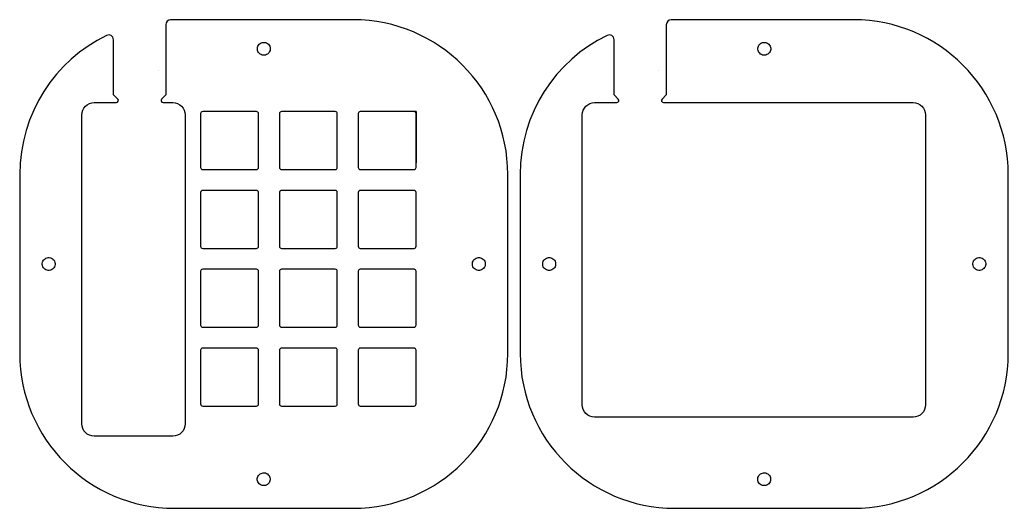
# Model space of a CAD drawing. Header units: millimetres. Extents: x 0 to 239, y -354 to 0.
# Drawn here: x 0 to 239, y -118 to 0 of the extents above; entities that cross this region are included whole.
import ezdxf

# ---------------------------------------------------------------- set-up
doc = ezdxf.new("R2010")
doc.units = ezdxf.units.MM
doc.header["$MEASUREMENT"] = 0
doc.layers.add('Capa 1', color=7, linetype='Continuous')

# ---------------------------------------------------------------- blocks, each defined once
blk = doc.blocks.new('block 2')
at = {"layer": 'Capa 1', "color": 175, "lineweight": 25, "true_color": 0x2a4a9a}
blk.add_open_spline([(43.73, -35.67), (43.73, -35.95), (43.95, -36.17), (44.23, -36.17)], degree=3, dxfattribs=at)
blk = doc.blocks.new('block 3')
at = {"layer": 'Capa 1', "color": 175, "lineweight": 25, "true_color": 0x2a4a9a}
blk.add_open_spline([(57.23, -36.17), (57.51, -36.17), (57.73, -35.95), (57.73, -35.67)], degree=3, dxfattribs=at)
blk = doc.blocks.new('block 4')
at = {"layer": 'Capa 1', "color": 175, "lineweight": 25, "true_color": 0x2a4a9a}
blk.add_open_spline([(57.73, -22.67), (57.73, -22.39), (57.51, -22.17), (57.23, -22.17)], degree=3, dxfattribs=at)
blk = doc.blocks.new('block 5')
at = {"layer": 'Capa 1', "color": 175, "lineweight": 25, "true_color": 0x2a4a9a}
blk.add_open_spline([(44.23, -22.17), (43.95, -22.17), (43.73, -22.39), (43.73, -22.67)], degree=3, dxfattribs=at)
blk = doc.blocks.new('block 6')
at = {"layer": 'Capa 1', "color": 175, "lineweight": 25, "true_color": 0x2a4a9a}
blk.add_lwpolyline([(44.23, -36.17), (57.23, -36.17)], dxfattribs=at)
blk = doc.blocks.new('block 7')
at = {"layer": 'Capa 1', "color": 175, "lineweight": 25, "true_color": 0x2a4a9a}
blk.add_lwpolyline([(57.23, -22.17), (44.23, -22.17)], dxfattribs=at)
blk = doc.blocks.new('block 8')
at = {"layer": 'Capa 1', "color": 175, "lineweight": 25, "true_color": 0x2a4a9a}
blk.add_lwpolyline([(57.73, -35.67), (57.73, -22.67)], dxfattribs=at)
blk = doc.blocks.new('block 9')
at = {"layer": 'Capa 1', "color": 175, "lineweight": 25, "true_color": 0x2a4a9a}
blk.add_lwpolyline([(43.73, -22.67), (43.73, -35.67)], dxfattribs=at)
blk = doc.blocks.new('block 10')
at = {"layer": 'Capa 1', "color": 175, "lineweight": 25, "true_color": 0x2a4a9a}
blk.add_open_spline([(62.78, -35.67), (62.78, -35.95), (63, -36.17), (63.28, -36.17)], degree=3, dxfattribs=at)
blk = doc.blocks.new('block 11')
at = {"layer": 'Capa 1', "color": 175, "lineweight": 25, "true_color": 0x2a4a9a}
blk.add_open_spline([(76.28, -36.17), (76.56, -36.17), (76.78, -35.95), (76.78, -35.67)], degree=3, dxfattribs=at)
blk = doc.blocks.new('block 12')
at = {"layer": 'Capa 1', "color": 175, "lineweight": 25, "true_color": 0x2a4a9a}
blk.add_open_spline([(76.78, -22.67), (76.78, -22.39), (76.56, -22.17), (76.28, -22.17)], degree=3, dxfattribs=at)
blk = doc.blocks.new('block 13')
at = {"layer": 'Capa 1', "color": 175, "lineweight": 25, "true_color": 0x2a4a9a}
blk.add_open_spline([(63.28, -22.17), (63, -22.17), (62.78, -22.39), (62.78, -22.67)], degree=3, dxfattribs=at)
blk = doc.blocks.new('block 14')
at = {"layer": 'Capa 1', "color": 175, "lineweight": 25, "true_color": 0x2a4a9a}
blk.add_lwpolyline([(63.28, -36.17), (76.28, -36.17)], dxfattribs=at)
blk = doc.blocks.new('block 15')
at = {"layer": 'Capa 1', "color": 175, "lineweight": 25, "true_color": 0x2a4a9a}
blk.add_lwpolyline([(76.28, -22.17), (63.28, -22.17)], dxfattribs=at)
blk = doc.blocks.new('block 16')
at = {"layer": 'Capa 1', "color": 175, "lineweight": 25, "true_color": 0x2a4a9a}
blk.add_lwpolyline([(76.78, -35.67), (76.78, -22.67)], dxfattribs=at)
blk = doc.blocks.new('block 17')
at = {"layer": 'Capa 1', "color": 175, "lineweight": 25, "true_color": 0x2a4a9a}
blk.add_lwpolyline([(62.78, -22.67), (62.78, -35.67)], dxfattribs=at)
blk = doc.blocks.new('block 18')
at = {"layer": 'Capa 1', "color": 175, "lineweight": 25, "true_color": 0x2a4a9a}
blk.add_open_spline([(81.83, -35.67), (81.83, -35.95), (82.05, -36.17), (82.33, -36.17)], degree=3, dxfattribs=at)
blk = doc.blocks.new('block 19')
at = {"layer": 'Capa 1', "color": 175, "lineweight": 25, "true_color": 0x2a4a9a}
blk.add_open_spline([(95.33, -36.17), (95.61, -36.17), (95.83, -35.95), (95.83, -35.67)], degree=3, dxfattribs=at)
blk = doc.blocks.new('block 20')
at = {"layer": 'Capa 1', "color": 175, "lineweight": 25, "true_color": 0x2a4a9a}
blk.add_open_spline([(95.83, -22.67), (95.83, -22.39), (95.61, -22.17), (95.33, -22.17)], degree=3, dxfattribs=at)
blk = doc.blocks.new('block 21')
at = {"layer": 'Capa 1', "color": 175, "lineweight": 25, "true_color": 0x2a4a9a}
blk.add_open_spline([(82.33, -22.17), (82.05, -22.17), (81.83, -22.39), (81.83, -22.67)], degree=3, dxfattribs=at)
blk = doc.blocks.new('block 22')
at = {"layer": 'Capa 1', "color": 175, "lineweight": 25, "true_color": 0x2a4a9a}
blk.add_lwpolyline([(82.33, -36.17), (95.33, -36.17)], dxfattribs=at)
blk = doc.blocks.new('block 23')
at = {"layer": 'Capa 1', "color": 175, "lineweight": 25, "true_color": 0x2a4a9a}
blk.add_lwpolyline([(95.33, -22.17), (82.33, -22.17)], dxfattribs=at)
blk = doc.blocks.new('block 24')
at = {"layer": 'Capa 1', "color": 175, "lineweight": 25, "true_color": 0x2a4a9a}
blk.add_lwpolyline([(95.83, -35.67), (95.83, -22.67)], dxfattribs=at)
blk = doc.blocks.new('block 25')
at = {"layer": 'Capa 1', "color": 175, "lineweight": 25, "true_color": 0x2a4a9a}
blk.add_lwpolyline([(81.83, -22.67), (81.83, -35.67)], dxfattribs=at)
blk = doc.blocks.new('block 26')
at = {"layer": 'Capa 1', "color": 175, "lineweight": 25, "true_color": 0x2a4a9a}
blk.add_open_spline([(43.73, -54.72), (43.73, -55), (43.95, -55.22), (44.23, -55.22)], degree=3, dxfattribs=at)
blk = doc.blocks.new('block 27')
at = {"layer": 'Capa 1', "color": 175, "lineweight": 25, "true_color": 0x2a4a9a}
blk.add_open_spline([(57.23, -55.22), (57.51, -55.22), (57.73, -55), (57.73, -54.72)], degree=3, dxfattribs=at)
blk = doc.blocks.new('block 28')
at = {"layer": 'Capa 1', "color": 175, "lineweight": 25, "true_color": 0x2a4a9a}
blk.add_open_spline([(57.73, -41.72), (57.73, -41.44), (57.51, -41.22), (57.23, -41.22)], degree=3, dxfattribs=at)
blk = doc.blocks.new('block 29')
at = {"layer": 'Capa 1', "color": 175, "lineweight": 25, "true_color": 0x2a4a9a}
blk.add_open_spline([(44.23, -41.22), (43.95, -41.22), (43.73, -41.44), (43.73, -41.72)], degree=3, dxfattribs=at)
blk = doc.blocks.new('block 30')
at = {"layer": 'Capa 1', "color": 175, "lineweight": 25, "true_color": 0x2a4a9a}
blk.add_lwpolyline([(44.23, -55.22), (57.23, -55.22)], dxfattribs=at)
blk = doc.blocks.new('block 31')
at = {"layer": 'Capa 1', "color": 175, "lineweight": 25, "true_color": 0x2a4a9a}
blk.add_lwpolyline([(57.23, -41.22), (44.23, -41.22)], dxfattribs=at)
blk = doc.blocks.new('block 32')
at = {"layer": 'Capa 1', "color": 175, "lineweight": 25, "true_color": 0x2a4a9a}
blk.add_lwpolyline([(57.73, -54.72), (57.73, -41.72)], dxfattribs=at)
blk = doc.blocks.new('block 33')
at = {"layer": 'Capa 1', "color": 175, "lineweight": 25, "true_color": 0x2a4a9a}
blk.add_lwpolyline([(43.73, -41.72), (43.73, -54.72)], dxfattribs=at)
blk = doc.blocks.new('block 34')
at = {"layer": 'Capa 1', "color": 175, "lineweight": 25, "true_color": 0x2a4a9a}
blk.add_open_spline([(62.78, -54.72), (62.78, -55), (63, -55.22), (63.28, -55.22)], degree=3, dxfattribs=at)
blk = doc.blocks.new('block 35')
at = {"layer": 'Capa 1', "color": 175, "lineweight": 25, "true_color": 0x2a4a9a}
blk.add_open_spline([(76.28, -55.22), (76.56, -55.22), (76.78, -55), (76.78, -54.72)], degree=3, dxfattribs=at)
blk = doc.blocks.new('block 36')
at = {"layer": 'Capa 1', "color": 175, "lineweight": 25, "true_color": 0x2a4a9a}
blk.add_open_spline([(76.78, -41.72), (76.78, -41.44), (76.56, -41.22), (76.28, -41.22)], degree=3, dxfattribs=at)
blk = doc.blocks.new('block 37')
at = {"layer": 'Capa 1', "color": 175, "lineweight": 25, "true_color": 0x2a4a9a}
blk.add_open_spline([(63.28, -41.22), (63, -41.22), (62.78, -41.44), (62.78, -41.72)], degree=3, dxfattribs=at)
blk = doc.blocks.new('block 38')
at = {"layer": 'Capa 1', "color": 175, "lineweight": 25, "true_color": 0x2a4a9a}
blk.add_lwpolyline([(63.28, -55.22), (76.28, -55.22)], dxfattribs=at)
blk = doc.blocks.new('block 39')
at = {"layer": 'Capa 1', "color": 175, "lineweight": 25, "true_color": 0x2a4a9a}
blk.add_lwpolyline([(76.28, -41.22), (63.28, -41.22)], dxfattribs=at)
blk = doc.blocks.new('block 40')
at = {"layer": 'Capa 1', "color": 175, "lineweight": 25, "true_color": 0x2a4a9a}
blk.add_lwpolyline([(76.78, -54.72), (76.78, -41.72)], dxfattribs=at)
blk = doc.blocks.new('block 41')
at = {"layer": 'Capa 1', "color": 175, "lineweight": 25, "true_color": 0x2a4a9a}
blk.add_lwpolyline([(62.78, -41.72), (62.78, -54.72)], dxfattribs=at)
blk = doc.blocks.new('block 42')
at = {"layer": 'Capa 1', "color": 175, "lineweight": 25, "true_color": 0x2a4a9a}
blk.add_open_spline([(81.83, -54.72), (81.83, -55), (82.05, -55.22), (82.33, -55.22)], degree=3, dxfattribs=at)
blk = doc.blocks.new('block 43')
at = {"layer": 'Capa 1', "color": 175, "lineweight": 25, "true_color": 0x2a4a9a}
blk.add_open_spline([(95.33, -55.22), (95.61, -55.22), (95.83, -55), (95.83, -54.72)], degree=3, dxfattribs=at)
blk = doc.blocks.new('block 44')
at = {"layer": 'Capa 1', "color": 175, "lineweight": 25, "true_color": 0x2a4a9a}
blk.add_open_spline([(95.83, -41.72), (95.83, -41.44), (95.61, -41.22), (95.33, -41.22)], degree=3, dxfattribs=at)
blk = doc.blocks.new('block 45')
at = {"layer": 'Capa 1', "color": 175, "lineweight": 25, "true_color": 0x2a4a9a}
blk.add_open_spline([(82.33, -41.22), (82.05, -41.22), (81.83, -41.44), (81.83, -41.72)], degree=3, dxfattribs=at)
blk = doc.blocks.new('block 46')
at = {"layer": 'Capa 1', "color": 175, "lineweight": 25, "true_color": 0x2a4a9a}
blk.add_lwpolyline([(82.33, -55.22), (95.33, -55.22)], dxfattribs=at)
blk = doc.blocks.new('block 47')
at = {"layer": 'Capa 1', "color": 175, "lineweight": 25, "true_color": 0x2a4a9a}
blk.add_lwpolyline([(95.33, -41.22), (82.33, -41.22)], dxfattribs=at)
blk = doc.blocks.new('block 48')
at = {"layer": 'Capa 1', "color": 175, "lineweight": 25, "true_color": 0x2a4a9a}
blk.add_lwpolyline([(95.83, -54.72), (95.83, -41.72)], dxfattribs=at)
blk = doc.blocks.new('block 49')
at = {"layer": 'Capa 1', "color": 175, "lineweight": 25, "true_color": 0x2a4a9a}
blk.add_lwpolyline([(81.83, -41.72), (81.83, -54.72)], dxfattribs=at)
blk = doc.blocks.new('block 50')
at = {"layer": 'Capa 1', "color": 175, "lineweight": 25, "true_color": 0x2a4a9a}
blk.add_open_spline([(43.73, -73.77), (43.73, -74.05), (43.95, -74.27), (44.23, -74.27)], degree=3, dxfattribs=at)
blk = doc.blocks.new('block 51')
at = {"layer": 'Capa 1', "color": 175, "lineweight": 25, "true_color": 0x2a4a9a}
blk.add_open_spline([(57.23, -74.27), (57.51, -74.27), (57.73, -74.05), (57.73, -73.77)], degree=3, dxfattribs=at)
blk = doc.blocks.new('block 52')
at = {"layer": 'Capa 1', "color": 175, "lineweight": 25, "true_color": 0x2a4a9a}
blk.add_open_spline([(57.73, -60.77), (57.73, -60.49), (57.51, -60.27), (57.23, -60.27)], degree=3, dxfattribs=at)
blk = doc.blocks.new('block 53')
at = {"layer": 'Capa 1', "color": 175, "lineweight": 25, "true_color": 0x2a4a9a}
blk.add_open_spline([(44.23, -60.27), (43.95, -60.27), (43.73, -60.49), (43.73, -60.77)], degree=3, dxfattribs=at)
blk = doc.blocks.new('block 54')
at = {"layer": 'Capa 1', "color": 175, "lineweight": 25, "true_color": 0x2a4a9a}
blk.add_lwpolyline([(44.23, -74.27), (57.23, -74.27)], dxfattribs=at)
blk = doc.blocks.new('block 55')
at = {"layer": 'Capa 1', "color": 175, "lineweight": 25, "true_color": 0x2a4a9a}
blk.add_lwpolyline([(57.23, -60.27), (44.23, -60.27)], dxfattribs=at)
blk = doc.blocks.new('block 56')
at = {"layer": 'Capa 1', "color": 175, "lineweight": 25, "true_color": 0x2a4a9a}
blk.add_lwpolyline([(57.73, -73.77), (57.73, -60.77)], dxfattribs=at)
blk = doc.blocks.new('block 57')
at = {"layer": 'Capa 1', "color": 175, "lineweight": 25, "true_color": 0x2a4a9a}
blk.add_lwpolyline([(43.73, -60.77), (43.73, -73.77)], dxfattribs=at)
blk = doc.blocks.new('block 58')
at = {"layer": 'Capa 1', "color": 175, "lineweight": 25, "true_color": 0x2a4a9a}
blk.add_open_spline([(62.78, -73.77), (62.78, -74.05), (63, -74.27), (63.28, -74.27)], degree=3, dxfattribs=at)
blk = doc.blocks.new('block 59')
at = {"layer": 'Capa 1', "color": 175, "lineweight": 25, "true_color": 0x2a4a9a}
blk.add_open_spline([(76.28, -74.27), (76.56, -74.27), (76.78, -74.05), (76.78, -73.77)], degree=3, dxfattribs=at)
blk = doc.blocks.new('block 60')
at = {"layer": 'Capa 1', "color": 175, "lineweight": 25, "true_color": 0x2a4a9a}
blk.add_open_spline([(76.78, -60.77), (76.78, -60.49), (76.56, -60.27), (76.28, -60.27)], degree=3, dxfattribs=at)
blk = doc.blocks.new('block 61')
at = {"layer": 'Capa 1', "color": 175, "lineweight": 25, "true_color": 0x2a4a9a}
blk.add_open_spline([(63.28, -60.27), (63, -60.27), (62.78, -60.49), (62.78, -60.77)], degree=3, dxfattribs=at)
blk = doc.blocks.new('block 62')
at = {"layer": 'Capa 1', "color": 175, "lineweight": 25, "true_color": 0x2a4a9a}
blk.add_lwpolyline([(63.28, -74.27), (76.28, -74.27)], dxfattribs=at)
blk = doc.blocks.new('block 63')
at = {"layer": 'Capa 1', "color": 175, "lineweight": 25, "true_color": 0x2a4a9a}
blk.add_lwpolyline([(76.28, -60.27), (63.28, -60.27)], dxfattribs=at)
blk = doc.blocks.new('block 64')
at = {"layer": 'Capa 1', "color": 175, "lineweight": 25, "true_color": 0x2a4a9a}
blk.add_lwpolyline([(76.78, -73.77), (76.78, -60.77)], dxfattribs=at)
blk = doc.blocks.new('block 65')
at = {"layer": 'Capa 1', "color": 175, "lineweight": 25, "true_color": 0x2a4a9a}
blk.add_lwpolyline([(62.78, -60.77), (62.78, -73.77)], dxfattribs=at)
blk = doc.blocks.new('block 66')
at = {"layer": 'Capa 1', "color": 175, "lineweight": 25, "true_color": 0x2a4a9a}
blk.add_open_spline([(81.83, -73.77), (81.83, -74.05), (82.05, -74.27), (82.33, -74.27)], degree=3, dxfattribs=at)
blk = doc.blocks.new('block 67')
at = {"layer": 'Capa 1', "color": 175, "lineweight": 25, "true_color": 0x2a4a9a}
blk.add_open_spline([(95.33, -74.27), (95.61, -74.27), (95.83, -74.05), (95.83, -73.77)], degree=3, dxfattribs=at)
blk = doc.blocks.new('block 68')
at = {"layer": 'Capa 1', "color": 175, "lineweight": 25, "true_color": 0x2a4a9a}
blk.add_open_spline([(95.83, -60.77), (95.83, -60.49), (95.61, -60.27), (95.33, -60.27)], degree=3, dxfattribs=at)
blk = doc.blocks.new('block 69')
at = {"layer": 'Capa 1', "color": 175, "lineweight": 25, "true_color": 0x2a4a9a}
blk.add_open_spline([(82.33, -60.27), (82.05, -60.27), (81.83, -60.49), (81.83, -60.77)], degree=3, dxfattribs=at)
blk = doc.blocks.new('block 70')
at = {"layer": 'Capa 1', "color": 175, "lineweight": 25, "true_color": 0x2a4a9a}
blk.add_lwpolyline([(82.33, -74.27), (95.33, -74.27)], dxfattribs=at)
blk = doc.blocks.new('block 71')
at = {"layer": 'Capa 1', "color": 175, "lineweight": 25, "true_color": 0x2a4a9a}
blk.add_lwpolyline([(95.33, -60.27), (82.33, -60.27)], dxfattribs=at)
blk = doc.blocks.new('block 72')
at = {"layer": 'Capa 1', "color": 175, "lineweight": 25, "true_color": 0x2a4a9a}
blk.add_lwpolyline([(95.83, -73.77), (95.83, -60.77)], dxfattribs=at)
blk = doc.blocks.new('block 73')
at = {"layer": 'Capa 1', "color": 175, "lineweight": 25, "true_color": 0x2a4a9a}
blk.add_lwpolyline([(81.83, -60.77), (81.83, -73.77)], dxfattribs=at)
blk = doc.blocks.new('block 74')
at = {"layer": 'Capa 1', "color": 175, "lineweight": 25, "true_color": 0x2a4a9a}
blk.add_open_spline([(43.73, -92.82), (43.73, -93.1), (43.95, -93.32), (44.23, -93.32)], degree=3, dxfattribs=at)
blk = doc.blocks.new('block 75')
at = {"layer": 'Capa 1', "color": 175, "lineweight": 25, "true_color": 0x2a4a9a}
blk.add_open_spline([(57.23, -93.32), (57.51, -93.32), (57.73, -93.1), (57.73, -92.82)], degree=3, dxfattribs=at)
blk = doc.blocks.new('block 76')
at = {"layer": 'Capa 1', "color": 175, "lineweight": 25, "true_color": 0x2a4a9a}
blk.add_open_spline([(57.73, -79.82), (57.73, -79.54), (57.51, -79.32), (57.23, -79.32)], degree=3, dxfattribs=at)
blk = doc.blocks.new('block 77')
at = {"layer": 'Capa 1', "color": 175, "lineweight": 25, "true_color": 0x2a4a9a}
blk.add_open_spline([(44.23, -79.32), (43.95, -79.32), (43.73, -79.54), (43.73, -79.82)], degree=3, dxfattribs=at)
blk = doc.blocks.new('block 78')
at = {"layer": 'Capa 1', "color": 175, "lineweight": 25, "true_color": 0x2a4a9a}
blk.add_lwpolyline([(44.23, -93.32), (57.23, -93.32)], dxfattribs=at)
blk = doc.blocks.new('block 79')
at = {"layer": 'Capa 1', "color": 175, "lineweight": 25, "true_color": 0x2a4a9a}
blk.add_lwpolyline([(57.23, -79.32), (44.23, -79.32)], dxfattribs=at)
blk = doc.blocks.new('block 80')
at = {"layer": 'Capa 1', "color": 175, "lineweight": 25, "true_color": 0x2a4a9a}
blk.add_lwpolyline([(57.73, -92.82), (57.73, -79.82)], dxfattribs=at)
blk = doc.blocks.new('block 81')
at = {"layer": 'Capa 1', "color": 175, "lineweight": 25, "true_color": 0x2a4a9a}
blk.add_lwpolyline([(43.73, -79.82), (43.73, -92.82)], dxfattribs=at)
blk = doc.blocks.new('block 82')
at = {"layer": 'Capa 1', "color": 175, "lineweight": 25, "true_color": 0x2a4a9a}
blk.add_open_spline([(62.78, -92.82), (62.78, -93.1), (63, -93.32), (63.28, -93.32)], degree=3, dxfattribs=at)
blk = doc.blocks.new('block 83')
at = {"layer": 'Capa 1', "color": 175, "lineweight": 25, "true_color": 0x2a4a9a}
blk.add_open_spline([(76.28, -93.32), (76.56, -93.32), (76.78, -93.1), (76.78, -92.82)], degree=3, dxfattribs=at)
blk = doc.blocks.new('block 84')
at = {"layer": 'Capa 1', "color": 175, "lineweight": 25, "true_color": 0x2a4a9a}
blk.add_open_spline([(76.78, -79.82), (76.78, -79.54), (76.56, -79.32), (76.28, -79.32)], degree=3, dxfattribs=at)
blk = doc.blocks.new('block 85')
at = {"layer": 'Capa 1', "color": 175, "lineweight": 25, "true_color": 0x2a4a9a}
blk.add_open_spline([(63.28, -79.32), (63, -79.32), (62.78, -79.54), (62.78, -79.82)], degree=3, dxfattribs=at)
blk = doc.blocks.new('block 86')
at = {"layer": 'Capa 1', "color": 175, "lineweight": 25, "true_color": 0x2a4a9a}
blk.add_lwpolyline([(63.28, -93.32), (76.28, -93.32)], dxfattribs=at)
blk = doc.blocks.new('block 87')
at = {"layer": 'Capa 1', "color": 175, "lineweight": 25, "true_color": 0x2a4a9a}
blk.add_lwpolyline([(76.28, -79.32), (63.28, -79.32)], dxfattribs=at)
blk = doc.blocks.new('block 88')
at = {"layer": 'Capa 1', "color": 175, "lineweight": 25, "true_color": 0x2a4a9a}
blk.add_lwpolyline([(76.78, -92.82), (76.78, -79.82)], dxfattribs=at)
blk = doc.blocks.new('block 89')
at = {"layer": 'Capa 1', "color": 175, "lineweight": 25, "true_color": 0x2a4a9a}
blk.add_lwpolyline([(62.78, -79.82), (62.78, -92.82)], dxfattribs=at)
blk = doc.blocks.new('block 90')
at = {"layer": 'Capa 1', "color": 175, "lineweight": 25, "true_color": 0x2a4a9a}
blk.add_open_spline([(81.83, -92.82), (81.83, -93.1), (82.05, -93.32), (82.33, -93.32)], degree=3, dxfattribs=at)
blk = doc.blocks.new('block 91')
at = {"layer": 'Capa 1', "color": 175, "lineweight": 25, "true_color": 0x2a4a9a}
blk.add_open_spline([(95.33, -93.32), (95.61, -93.32), (95.83, -93.1), (95.83, -92.82)], degree=3, dxfattribs=at)
blk = doc.blocks.new('block 92')
at = {"layer": 'Capa 1', "color": 175, "lineweight": 25, "true_color": 0x2a4a9a}
blk.add_open_spline([(95.83, -79.82), (95.83, -79.54), (95.61, -79.32), (95.33, -79.32)], degree=3, dxfattribs=at)
blk = doc.blocks.new('block 93')
at = {"layer": 'Capa 1', "color": 175, "lineweight": 25, "true_color": 0x2a4a9a}
blk.add_open_spline([(82.33, -79.32), (82.05, -79.32), (81.83, -79.54), (81.83, -79.82)], degree=3, dxfattribs=at)
blk = doc.blocks.new('block 94')
at = {"layer": 'Capa 1', "color": 175, "lineweight": 25, "true_color": 0x2a4a9a}
blk.add_lwpolyline([(82.33, -93.32), (95.33, -93.32)], dxfattribs=at)
blk = doc.blocks.new('block 95')
at = {"layer": 'Capa 1', "color": 175, "lineweight": 25, "true_color": 0x2a4a9a}
blk.add_lwpolyline([(95.33, -79.32), (82.33, -79.32)], dxfattribs=at)
blk = doc.blocks.new('block 96')
at = {"layer": 'Capa 1', "color": 175, "lineweight": 25, "true_color": 0x2a4a9a}
blk.add_lwpolyline([(95.83, -92.82), (95.83, -79.82)], dxfattribs=at)
blk = doc.blocks.new('block 97')
at = {"layer": 'Capa 1', "color": 175, "lineweight": 25, "true_color": 0x2a4a9a}
blk.add_lwpolyline([(81.83, -79.82), (81.83, -92.82)], dxfattribs=at)
blk = doc.blocks.new('block 98')
at = {"layer": 'Capa 1', "color": 175, "lineweight": 25, "true_color": 0x2a4a9a}
blk.add_lwpolyline([(95.83, -22.17), (83.8, -22.17)], dxfattribs=at)
blk = doc.blocks.new('block 99')
at = {"layer": 'Capa 1', "color": 175, "lineweight": 25, "true_color": 0x2a4a9a}
blk.add_lwpolyline([(95.83, -22.17), (95.83, -34.52)], dxfattribs=at)
blk = doc.blocks.new('block 100')
at = {"layer": 'Capa 1', "color": 175, "lineweight": 25, "true_color": 0x2a4a9a}
blk.add_open_spline([(60.11, -8.1), (60.23, -7.96), (60.34, -7.82), (60.42, -7.66), (60.5, -7.5), (60.55, -7.32), (60.56, -7.14), (60.58, -6.96), (60.56, -6.77), (60.52, -6.6), (60.47, -6.42), (60.39, -6.25), (60.29, -6.1), (60.18, -5.96), (60.05, -5.83), (59.91, -5.72), (59.76, -5.62), (59.59, -5.54), (59.41, -5.49), (59.24, -5.45), (59.05, -5.43), (58.87, -5.45), (58.69, -5.46), (58.51, -5.51), (58.35, -5.59), (58.19, -5.66), (58.03, -5.77), (57.91, -5.9), (57.78, -6.03), (57.67, -6.18), (57.59, -6.34), (57.52, -6.51), (57.47, -6.68), (57.45, -6.86), (57.44, -7.04), (57.45, -7.23), (57.5, -7.4), (57.55, -7.58), (57.63, -7.75), (57.73, -7.9), (57.84, -8.04), (57.96, -8.17), (58.11, -8.28), (58.26, -8.38), (58.43, -8.46), (58.61, -8.51), (58.78, -8.55), (58.96, -8.57), (59.15, -8.55), (59.33, -8.54), (59.51, -8.49), (59.67, -8.42), (59.83, -8.33), (59.97, -8.22), (60.11, -8.1)], degree=3, knots=[0, 0, 0, 0, 1, 1, 1, 2, 2, 2, 3, 3, 3, 4, 4, 4, 5, 5, 5, 6, 6, 6, 7, 7, 7, 8, 8, 8, 9, 9, 9, 10, 10, 10, 11, 11, 11, 12, 12, 12, 13, 13, 13, 14, 14, 14, 15, 15, 15, 16, 16, 16, 17, 17, 17, 18, 18, 18, 18], dxfattribs=at)
blk = doc.blocks.new('block 101')
at = {"layer": 'Capa 1', "color": 175, "lineweight": 25, "true_color": 0x2a4a9a}
blk.add_open_spline([(8.1, -60.1), (8.22, -59.96), (8.34, -59.82), (8.42, -59.66), (8.49, -59.5), (8.54, -59.32), (8.55, -59.14), (8.57, -58.96), (8.55, -58.77), (8.51, -58.6), (8.46, -58.42), (8.38, -58.25), (8.28, -58.1), (8.17, -57.96), (8.04, -57.83), (7.9, -57.72), (7.75, -57.62), (7.58, -57.54), (7.4, -57.49), (7.23, -57.45), (7.04, -57.43), (6.86, -57.45), (6.68, -57.46), (6.51, -57.51), (6.34, -57.59), (6.18, -57.66), (6.03, -57.77), (5.9, -57.9), (5.77, -58.03), (5.66, -58.18), (5.59, -58.34), (5.51, -58.51), (5.46, -58.68), (5.45, -58.86), (5.43, -59.04), (5.45, -59.23), (5.49, -59.4), (5.54, -59.58), (5.62, -59.75), (5.72, -59.9), (5.83, -60.04), (5.96, -60.17), (6.1, -60.28), (6.25, -60.38), (6.42, -60.46), (6.6, -60.51), (6.77, -60.55), (6.96, -60.57), (7.14, -60.55), (7.32, -60.54), (7.5, -60.49), (7.66, -60.42), (7.82, -60.33), (7.96, -60.22), (8.1, -60.1)], degree=3, knots=[0, 0, 0, 0, 1, 1, 1, 2, 2, 2, 3, 3, 3, 4, 4, 4, 5, 5, 5, 6, 6, 6, 7, 7, 7, 8, 8, 8, 9, 9, 9, 10, 10, 10, 11, 11, 11, 12, 12, 12, 13, 13, 13, 14, 14, 14, 15, 15, 15, 16, 16, 16, 17, 17, 17, 18, 18, 18, 18], dxfattribs=at)
blk = doc.blocks.new('block 102')
at = {"layer": 'Capa 1', "color": 175, "lineweight": 25, "true_color": 0x2a4a9a}
blk.add_open_spline([(60.09, -112.1), (60.21, -111.96), (60.33, -111.82), (60.41, -111.66), (60.49, -111.5), (60.53, -111.32), (60.55, -111.14), (60.56, -110.96), (60.55, -110.77), (60.5, -110.6), (60.45, -110.42), (60.37, -110.25), (60.27, -110.1), (60.16, -109.96), (60.04, -109.83), (59.89, -109.72), (59.74, -109.62), (59.57, -109.54), (59.4, -109.49), (59.22, -109.45), (59.03, -109.43), (58.85, -109.45), (58.67, -109.46), (58.5, -109.51), (58.33, -109.59), (58.17, -109.66), (58.02, -109.77), (57.89, -109.9), (57.76, -110.03), (57.65, -110.18), (57.58, -110.34), (57.5, -110.51), (57.45, -110.68), (57.44, -110.86), (57.42, -111.04), (57.44, -111.23), (57.48, -111.4), (57.53, -111.58), (57.61, -111.75), (57.71, -111.9), (57.82, -112.04), (57.95, -112.17), (58.09, -112.28), (58.24, -112.38), (58.41, -112.46), (58.59, -112.51), (58.76, -112.55), (58.95, -112.57), (59.13, -112.55), (59.31, -112.54), (59.49, -112.49), (59.65, -112.42), (59.81, -112.33), (59.95, -112.22), (60.09, -112.1)], degree=3, knots=[0, 0, 0, 0, 1, 1, 1, 2, 2, 2, 3, 3, 3, 4, 4, 4, 5, 5, 5, 6, 6, 6, 7, 7, 7, 8, 8, 8, 9, 9, 9, 10, 10, 10, 11, 11, 11, 12, 12, 12, 13, 13, 13, 14, 14, 14, 15, 15, 15, 16, 16, 16, 17, 17, 17, 18, 18, 18, 18], dxfattribs=at)
blk = doc.blocks.new('block 103')
at = {"layer": 'Capa 1', "color": 175, "lineweight": 25, "true_color": 0x2a4a9a}
blk.add_open_spline([(112.1, -60.1), (112.22, -59.95), (112.34, -59.81), (112.42, -59.65), (112.49, -59.49), (112.54, -59.31), (112.55, -59.13), (112.57, -58.95), (112.55, -58.76), (112.51, -58.59), (112.46, -58.41), (112.38, -58.24), (112.28, -58.1), (112.17, -57.95), (112.04, -57.82), (111.9, -57.72), (111.75, -57.61), (111.58, -57.53), (111.4, -57.49), (111.23, -57.44), (111.04, -57.42), (110.86, -57.44), (110.68, -57.45), (110.51, -57.5), (110.34, -57.58), (110.18, -57.65), (110.03, -57.76), (109.9, -57.89), (109.77, -58.02), (109.66, -58.17), (109.59, -58.34), (109.51, -58.5), (109.46, -58.67), (109.45, -58.85), (109.43, -59.04), (109.45, -59.22), (109.49, -59.4), (109.54, -59.57), (109.62, -59.74), (109.72, -59.89), (109.83, -60.04), (109.96, -60.17), (110.1, -60.27), (110.25, -60.37), (110.42, -60.45), (110.6, -60.5), (110.77, -60.55), (110.96, -60.56), (111.14, -60.55), (111.32, -60.53), (111.5, -60.49), (111.66, -60.41), (111.82, -60.33), (111.96, -60.21), (112.1, -60.1)], degree=3, knots=[0, 0, 0, 0, 1, 1, 1, 2, 2, 2, 3, 3, 3, 4, 4, 4, 5, 5, 5, 6, 6, 6, 7, 7, 7, 8, 8, 8, 9, 9, 9, 10, 10, 10, 11, 11, 11, 12, 12, 12, 13, 13, 13, 14, 14, 14, 15, 15, 15, 16, 16, 16, 17, 17, 17, 18, 18, 18, 18], dxfattribs=at)
blk = doc.blocks.new('block 104')
at = {"layer": 'Capa 1', "color": 175, "lineweight": 25, "true_color": 0x2a4a9a}
blk.add_open_spline([(181.11, -8.1), (181.23, -7.96), (181.34, -7.82), (181.42, -7.66), (181.5, -7.5), (181.55, -7.32), (181.56, -7.14), (181.58, -6.96), (181.56, -6.77), (181.52, -6.6), (181.47, -6.42), (181.39, -6.25), (181.29, -6.1), (181.18, -5.96), (181.05, -5.83), (180.91, -5.72), (180.76, -5.62), (180.59, -5.54), (180.41, -5.49), (180.24, -5.45), (180.05, -5.43), (179.87, -5.45), (179.69, -5.46), (179.51, -5.51), (179.35, -5.59), (179.19, -5.66), (179.03, -5.77), (178.91, -5.9), (178.78, -6.03), (178.67, -6.18), (178.59, -6.34), (178.52, -6.51), (178.47, -6.68), (178.45, -6.86), (178.44, -7.04), (178.45, -7.23), (178.5, -7.4), (178.55, -7.58), (178.63, -7.75), (178.73, -7.9), (178.84, -8.04), (178.96, -8.17), (179.11, -8.28), (179.26, -8.38), (179.43, -8.46), (179.61, -8.51), (179.78, -8.55), (179.96, -8.57), (180.15, -8.55), (180.33, -8.54), (180.51, -8.49), (180.67, -8.42), (180.83, -8.33), (180.97, -8.22), (181.11, -8.1)], degree=3, knots=[0, 0, 0, 0, 1, 1, 1, 2, 2, 2, 3, 3, 3, 4, 4, 4, 5, 5, 5, 6, 6, 6, 7, 7, 7, 8, 8, 8, 9, 9, 9, 10, 10, 10, 11, 11, 11, 12, 12, 12, 13, 13, 13, 14, 14, 14, 15, 15, 15, 16, 16, 16, 17, 17, 17, 18, 18, 18, 18], dxfattribs=at)
blk = doc.blocks.new('block 105')
at = {"layer": 'Capa 1', "color": 175, "lineweight": 25, "true_color": 0x2a4a9a}
blk.add_open_spline([(129.1, -60.1), (129.22, -59.96), (129.34, -59.82), (129.42, -59.66), (129.49, -59.5), (129.54, -59.32), (129.55, -59.14), (129.57, -58.96), (129.55, -58.77), (129.51, -58.6), (129.46, -58.42), (129.38, -58.25), (129.28, -58.1), (129.17, -57.96), (129.04, -57.83), (128.9, -57.72), (128.75, -57.62), (128.58, -57.54), (128.4, -57.49), (128.23, -57.45), (128.04, -57.43), (127.86, -57.45), (127.68, -57.46), (127.51, -57.51), (127.34, -57.59), (127.18, -57.66), (127.03, -57.77), (126.9, -57.9), (126.77, -58.03), (126.66, -58.18), (126.59, -58.34), (126.51, -58.51), (126.46, -58.68), (126.45, -58.86), (126.43, -59.04), (126.45, -59.23), (126.49, -59.4), (126.54, -59.58), (126.62, -59.75), (126.72, -59.9), (126.83, -60.04), (126.96, -60.17), (127.1, -60.28), (127.25, -60.38), (127.42, -60.46), (127.6, -60.51), (127.77, -60.55), (127.96, -60.57), (128.14, -60.55), (128.32, -60.54), (128.5, -60.49), (128.66, -60.42), (128.82, -60.33), (128.96, -60.22), (129.1, -60.1)], degree=3, knots=[0, 0, 0, 0, 1, 1, 1, 2, 2, 2, 3, 3, 3, 4, 4, 4, 5, 5, 5, 6, 6, 6, 7, 7, 7, 8, 8, 8, 9, 9, 9, 10, 10, 10, 11, 11, 11, 12, 12, 12, 13, 13, 13, 14, 14, 14, 15, 15, 15, 16, 16, 16, 17, 17, 17, 18, 18, 18, 18], dxfattribs=at)
blk = doc.blocks.new('block 106')
at = {"layer": 'Capa 1', "color": 175, "lineweight": 25, "true_color": 0x2a4a9a}
blk.add_open_spline([(181.09, -112.1), (181.21, -111.96), (181.33, -111.82), (181.41, -111.66), (181.49, -111.5), (181.53, -111.32), (181.55, -111.14), (181.56, -110.96), (181.55, -110.77), (181.5, -110.6), (181.45, -110.42), (181.37, -110.25), (181.27, -110.1), (181.16, -109.96), (181.04, -109.83), (180.89, -109.72), (180.74, -109.62), (180.57, -109.54), (180.4, -109.49), (180.22, -109.45), (180.03, -109.43), (179.85, -109.45), (179.67, -109.46), (179.5, -109.51), (179.33, -109.59), (179.17, -109.66), (179.02, -109.77), (178.89, -109.9), (178.76, -110.03), (178.65, -110.18), (178.58, -110.34), (178.5, -110.51), (178.45, -110.68), (178.44, -110.86), (178.42, -111.04), (178.44, -111.23), (178.48, -111.4), (178.53, -111.58), (178.61, -111.75), (178.71, -111.9), (178.82, -112.04), (178.95, -112.17), (179.09, -112.28), (179.24, -112.38), (179.41, -112.46), (179.59, -112.51), (179.76, -112.55), (179.95, -112.57), (180.13, -112.55), (180.31, -112.54), (180.49, -112.49), (180.65, -112.42), (180.81, -112.33), (180.95, -112.22), (181.09, -112.1)], degree=3, knots=[0, 0, 0, 0, 1, 1, 1, 2, 2, 2, 3, 3, 3, 4, 4, 4, 5, 5, 5, 6, 6, 6, 7, 7, 7, 8, 8, 8, 9, 9, 9, 10, 10, 10, 11, 11, 11, 12, 12, 12, 13, 13, 13, 14, 14, 14, 15, 15, 15, 16, 16, 16, 17, 17, 17, 18, 18, 18, 18], dxfattribs=at)
blk = doc.blocks.new('block 107')
at = {"layer": 'Capa 1', "color": 175, "lineweight": 25, "true_color": 0x2a4a9a}
blk.add_open_spline([(233.1, -60.1), (233.22, -59.95), (233.34, -59.81), (233.42, -59.65), (233.49, -59.49), (233.54, -59.31), (233.55, -59.13), (233.57, -58.95), (233.55, -58.76), (233.51, -58.59), (233.46, -58.41), (233.38, -58.24), (233.28, -58.1), (233.17, -57.95), (233.04, -57.82), (232.9, -57.72), (232.75, -57.61), (232.58, -57.53), (232.4, -57.49), (232.23, -57.44), (232.04, -57.42), (231.86, -57.44), (231.68, -57.45), (231.51, -57.5), (231.34, -57.58), (231.18, -57.65), (231.03, -57.76), (230.9, -57.89), (230.77, -58.02), (230.66, -58.17), (230.59, -58.34), (230.51, -58.5), (230.46, -58.67), (230.45, -58.85), (230.43, -59.04), (230.45, -59.22), (230.49, -59.4), (230.54, -59.57), (230.62, -59.74), (230.72, -59.89), (230.83, -60.04), (230.96, -60.17), (231.1, -60.27), (231.25, -60.37), (231.42, -60.45), (231.6, -60.5), (231.77, -60.55), (231.96, -60.56), (232.14, -60.55), (232.32, -60.53), (232.5, -60.49), (232.66, -60.41), (232.82, -60.33), (232.96, -60.21), (233.1, -60.1)], degree=3, knots=[0, 0, 0, 0, 1, 1, 1, 2, 2, 2, 3, 3, 3, 4, 4, 4, 5, 5, 5, 6, 6, 6, 7, 7, 7, 8, 8, 8, 9, 9, 9, 10, 10, 10, 11, 11, 11, 12, 12, 12, 13, 13, 13, 14, 14, 14, 15, 15, 15, 16, 16, 16, 17, 17, 17, 18, 18, 18, 18], dxfattribs=at)

msp = doc.modelspace()

# ---------------------------------------------------------------- linework, layer by layer
at = {"layer": 'Capa 1', "color": 175, "lineweight": 25, "true_color": 0x2a4a9a}
for points in [[(33.45, -12.22), (33.45, -12.22)], [(154.45, -12.22), (154.45, -12.22)]]:
    msp.add_lwpolyline(points, dxfattribs=at)
for points in [[(40, -97.61), (40, -97.61), (40, -23), (40, -23), (40, -21.34), (38.65, -20), (37, -20), (37, -20), (34.66, -20), (34.66, -20), (34.21, -20), (33.99, -19.46), (34.3, -19.15), (34.3, -19.15), (35.33, -18.12), (35.33, -18.12), (35.33, -18.12), (35.33, -3.05), (35.33, -3.05), (35.33, -3.05), (35.33, -1.18), (35.33, -1.18), (35.33, -1.18), (35.33, -1.18), (35.33, -1.18), (35.33, -0.55), (35.83, -0.03), (36.47, -0.01), (36.76, 0), (37.06, 0), (37.36, 0), (37.36, 0), (80.64, 0), (80.64, 0), (101.27, 0), (118, -16.73), (118, -37.36), (118, -37.36), (118, -80.64), (118, -80.64), (118, -101.27), (101.27, -118), (80.64, -118), (80.64, -118), (37.36, -118), (37.36, -118), (16.73, -118), (0, -101.27), (0, -80.64), (0, -80.64), (0, -37.36), (0, -37.36), (0, -22.6), (8.56, -9.84), (20.99, -3.77), (21.77, -3.39), (22.68, -3.95), (22.68, -4.82), (22.68, -4.82), (22.68, -4.82), (22.68, -4.82), (22.68, -4.82), (22.68, -18.12), (22.68, -18.12), (22.68, -18.12), (23.71, -19.15), (23.71, -19.15), (24.03, -19.46), (23.8, -20), (23.36, -20), (23.36, -20), (18, -20), (18, -20), (16.34, -20), (15, -21.34), (15, -23), (15, -23), (15, -97.61), (15, -97.61), (15, -99.27), (16.34, -100.61), (18, -100.61), (18, -100.61), (37, -100.61), (37, -100.61), (38.65, -100.61), (40, -99.27), (40, -97.61)], [(139, -96), (139, -96), (216, -96), (216, -96), (217.66, -96), (219, -94.66), (219, -93), (219, -93), (219, -23), (219, -23), (219, -21.34), (217.66, -20), (216, -20), (216, -20), (155.66, -20), (155.66, -20), (155.21, -20), (154.99, -19.46), (155.3, -19.15), (155.3, -19.15), (156.33, -18.12), (156.33, -18.12), (156.33, -18.12), (156.33, -3.05), (156.33, -3.05), (156.33, -3.05), (156.33, -1.18), (156.33, -1.18), (156.33, -1.18), (156.33, -1.18), (156.33, -1.18), (156.33, -0.55), (156.83, -0.03), (157.47, -0.01), (157.76, 0), (158.06, 0), (158.36, 0), (158.36, 0), (201.64, 0), (201.64, 0), (222.27, 0), (239, -16.73), (239, -37.36), (239, -37.36), (239, -80.64), (239, -80.64), (239, -101.27), (222.27, -118), (201.64, -118), (201.64, -118), (158.36, -118), (158.36, -118), (137.73, -118), (121, -101.27), (121, -80.64), (121, -80.64), (121, -37.36), (121, -37.36), (121, -22.6), (129.56, -9.84), (141.99, -3.77), (142.77, -3.39), (143.68, -3.95), (143.68, -4.82), (143.68, -4.82), (143.68, -4.82), (143.68, -4.82), (143.68, -4.82), (143.68, -18.12), (143.68, -18.12), (143.68, -18.12), (144.71, -19.15), (144.71, -19.15), (145.03, -19.46), (144.8, -20), (144.36, -20), (144.36, -20), (139, -20), (139, -20), (137.34, -20), (136, -21.34), (136, -23), (136, -23), (136, -93), (136, -93), (136, -94.66), (137.34, -96), (139, -96)]]:
    msp.add_open_spline(points, degree=3, knots=[0, 0, 0, 0, 1, 1, 1, 2, 2, 2, 3, 3, 3, 4, 4, 4, 5, 5, 5, 6, 6, 6, 7, 7, 7, 8, 8, 8, 9, 9, 9, 10, 10, 10, 11, 11, 11, 12, 12, 12, 13, 13, 13, 14, 14, 14, 15, 15, 15, 16, 16, 16, 17, 17, 17, 18, 18, 18, 19, 19, 19, 20, 20, 20, 21, 21, 21, 22, 22, 22, 23, 23, 23, 24, 24, 24, 25, 25, 25, 26, 26, 26, 27, 27, 27, 28, 28, 28, 29, 29, 29, 29], dxfattribs=at)

# ---------------------------------------------------------------- block references
at = {"layer": 'Capa 1'}
for name in ['block 100', 'block 104', 'block 5', 'block 9', 'block 7', 'block 4', 'block 8', 'block 13', 'block 17', 'block 15', 'block 12', 'block 16', 'block 21', 'block 25', 'block 23', 'block 98', 'block 20', 'block 99', 'block 24', 'block 2', 'block 3', 'block 10', 'block 11', 'block 18', 'block 19', 'block 6', 'block 14', 'block 22', 'block 29', 'block 33', 'block 31', 'block 28', 'block 32', 'block 37', 'block 41', 'block 39', 'block 36', 'block 40', 'block 45', 'block 49', 'block 47', 'block 44', 'block 48', 'block 26', 'block 27', 'block 34', 'block 35', 'block 42', 'block 43', 'block 30', 'block 38', 'block 46', 'block 101', 'block 103', 'block 105', 'block 107', 'block 53', 'block 57', 'block 55', 'block 52', 'block 56', 'block 61', 'block 65', 'block 63', 'block 60', 'block 64', 'block 69', 'block 73', 'block 71', 'block 68', 'block 72', 'block 50', 'block 51', 'block 58', 'block 59', 'block 66', 'block 67', 'block 54', 'block 62', 'block 70', 'block 77', 'block 81', 'block 79', 'block 76', 'block 80', 'block 85', 'block 89', 'block 87', 'block 84', 'block 88', 'block 93', 'block 97', 'block 95', 'block 92', 'block 96', 'block 74', 'block 75', 'block 82', 'block 83', 'block 90', 'block 91', 'block 78', 'block 86', 'block 94', 'block 102', 'block 106']:
    msp.add_blockref(name, (0, 0), dxfattribs=at)

doc.saveas('drawing.dxf')
